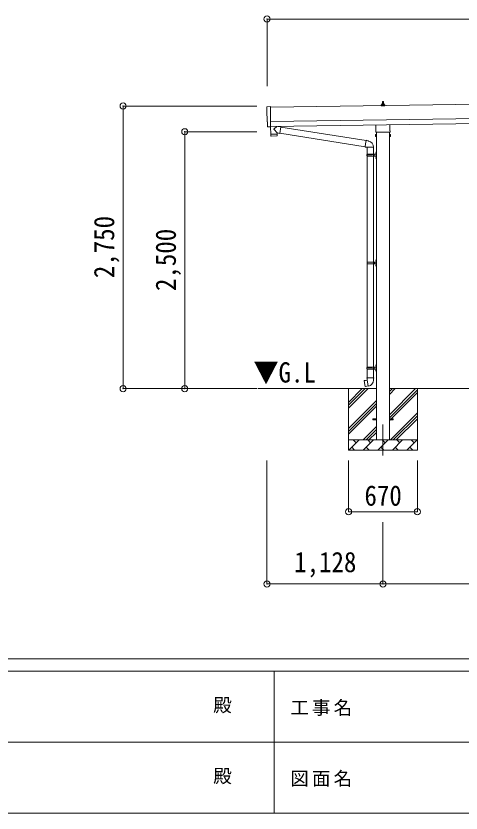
# Model space of a CAD drawing. Units: millimetres at full size, sheet at 1:60. Extents: x -16864 to 16864, y -11640 to 11640.
# Drawn here: x -3409 to 922, y -11640 to -3881 of the extents above; entities that cross this region are included whole.
import ezdxf
from ezdxf.enums import TextEntityAlignment as Align

# ---------------------------------------------------------------- set-up
doc = ezdxf.new("R2010")
doc.units = ezdxf.units.MM
doc.header["$LTSCALE"] = 60
doc.header["$PDMODE"] = 32
doc.header["$PDSIZE"] = 60
doc.linetypes.add('CHAIN1', pattern=[8, 5, -1, 1, -1])
for name, color, linetype, lineweight in [('0-1_Defpoints', 7, 'CHAIN1', 9), ('0-2_TEXT1', 4, 'Continuous', 9), ('0-3_SHAPE', 7, 'Continuous', 9), ('0-7_PARTS2', 7, 'Continuous', 9), ('0-8_TABLE1', 6, 'Continuous', 9), ('0-9_DIM1', 7, 'Continuous', 9), ('F-0', 7, 'Continuous', 9)]:
    doc.layers.add(name, color=color, linetype=linetype, lineweight=lineweight)
doc.styles.add('ＭＳ ゴシック', font='')
doc.styles.get('ＭＳ ゴシック').set_extended_font_data('MS Gothic')

msp = doc.modelspace()

# ---------------------------------------------------------------- linework, layer by layer
at = {"layer": '0-1_Defpoints'}
msp.add_line((162.19, -7858.64), (162.19, -8207.64), dxfattribs=at)
at = {"layer": '0-2_TEXT1'}
for p, q in [((4802.25, -4685.95), (-933.21, -4767.88)), ((156.49, -4739.38), (157.22, -4715.86)), ((158.22, -4714.88), (166.77, -4714.88)), ((167.77, -4715.86), (168.49, -4739.38)), ((144.24, -4754.88), (144.24, -4747.17)), ((180.74, -4754.88), (144.24, -4754.88)), ((144.62, -4746.38), (180.36, -4746.38)), ((145.01, -4746.2), (151.73, -4744.57)), ((152.11, -4744.38), (172.87, -4744.38)), ((152.49, -4743.6), (152.49, -4739.38)), ((153.49, -4739.38), (171.49, -4739.38)), ((172.49, -4743.6), (172.49, -4739.38)), ((179.98, -4746.2), (173.26, -4744.57)), ((180.74, -4754.88), (180.74, -4747.17)), ((-931.21, -4907.87), (4804.25, -4825.93)), ((-930.5, -4957.86), (4804.97, -4875.93)), ((-950.08, -4961.91), (-957, -4961.65)), ((93.89, -4998.87), (93.89, -4943.23)), ((230.49, -4941.28), (230.49, -4998.87)), ((88.19, -5037.14), (88.94, -5035.83)), ((88.19, -5037.14), (88.19, -5054.14)), ((95.19, -5040.73), (88.94, -5040.73)), ((92.19, -5007.64), (92.19, -5002.14)), ((230.12, -5011.14), (94.25, -5011.14)), ((99.69, -5011.14), (99.69, -8008.64)), ((224.69, -8008.64), (224.69, -5011.14)), ((229.19, -5040.73), (235.43, -5040.73)), ((232.19, -5002.14), (232.19, -5007.64)), ((236.19, -5037.14), (235.43, -5035.83)), ((236.19, -5037.14), (236.19, -5054.14)), ((88.19, -5054.14), (88.94, -5055.46)), ((95.19, -5050.55), (88.94, -5050.55)), ((95.19, -5055.46), (88.94, -5055.46)), ((97.69, -5054.84), (95.19, -5054.84)), ((226.69, -5054.84), (229.19, -5054.84)), ((229.19, -5050.55), (235.43, -5050.55)), ((229.19, -5055.46), (235.43, -5055.46)), ((236.19, -5054.14), (235.43, -5055.46)), ((62.19, -7804.14), (99.69, -7804.14)), ((62.19, -7813.14), (62.19, -7804.14)), ((62.19, -7804.14), (99.69, -7804.14)), ((62.19, -7813.14), (62.19, -7804.14)), ((62.19, -7813.14), (99.69, -7813.14)), ((62.19, -7813.14), (99.69, -7813.14)), ((224.69, -7804.14), (262.19, -7804.14)), ((224.69, -7804.14), (262.19, -7804.14)), ((224.69, -7813.14), (262.19, -7813.14)), ((224.69, -7813.14), (262.19, -7813.14)), ((262.19, -7813.14), (262.19, -7804.14)), ((262.19, -7813.14), (262.19, -7804.14))]:
    msp.add_line(p, q, dxfattribs=at)
for points in [[(-964.83, -4764.9), (-933.29, -4762.79), (-930.46, -4960.63)], [(-959.88, -4958.7), (-960.55, -4911.67), (-961.15, -4911.68)], [(-949.34, -4961.63), (-948.68, -4960.99), (-930.44, -4961.63)], [(95.19, -5055.46), (95.19, -5035.83), (88.94, -5035.83)], [(95.19, -5054.84), (95.19, -5036.44), (97.69, -5036.44)], [(229.19, -5054.84), (229.19, -5036.44), (226.69, -5036.44)], [(229.19, -5055.46), (229.19, -5035.83), (235.43, -5035.83)]]:
    msp.add_lwpolyline(points, dxfattribs=at)
for points in [[(97.69, -5056.14), (97.69, -5035.14), (99.69, -5035.14), (99.69, -5056.14)], [(226.69, -5056.14), (226.69, -5035.14), (224.69, -5035.14), (224.69, -5056.14)]]:
    msp.add_lwpolyline(points, close=True, dxfattribs=at)
for centre, radius, start, end in [((158.22, -4715.88), 1, 90, 178.60509), ((166.77, -4715.88), 1, 1.39491, 90), ((145.24, -4747.17), 1, 103.62699, 180), ((151.49, -4743.6), 1, 283.62699, 0), ((156.58, -4740.02), 4.13, 90, 171.17633), ((153.49, -4740.38), 1, 90, 180), ((165.83, -4739.38), 4.83, 133.60282, 180), ((159.16, -4739.38), 4.83, 0, 46.39718), ((168.41, -4740.02), 4.13, 8.82367, 90), ((171.49, -4740.38), 1, 0, 90), ((173.49, -4743.6), 1, 180, 256.37301), ((179.74, -4747.17), 1, 0, 76.37301), ((92.53, -5038.28), 4.34, 145.61575, 214.38425), ((104.43, -5045.64), 16.24, 162.41205, 197.58795), ((96.19, -5002.14), 4, 125.09963, 180), ((96.19, -5007.64), 4, 180, 194.47751), ((96.19, -5007.64), 4, 194.47751, 241.04498), ((228.19, -5007.64), 4, 298.95502, 345.52249), ((228.19, -5002.14), 4, 0, 54.90037), ((228.19, -5007.64), 4, 345.52249, 0), ((219.94, -5045.64), 16.24, 342.41205, 17.58795), ((231.84, -5038.28), 4.34, 325.61575, 34.38425), ((92.53, -5053), 4.34, 145.61575, 214.38425), ((231.84, -5053), 4.34, 325.61575, 34.38425)]:
    msp.add_arc(centre, radius, start, end, dxfattribs=at)
for centre, major_axis, ratio, start_param, end_param in [((-964.63, -4767.89), (-3, -0.04), 0.99863, 4.7647489, 6.2979817), ((-5729, -4906.39), (4762.89, 68.04), 0.99863, 6.2686928, 6.2979817), ((-961.22, -4907.28), (-4.41, -0.06), 0.99863, 6.2686928, 7.8539816), ((-956.88, -4958.65), (-2.15, -2.1), 0.9974, 5.5252311, 7.0411395), ((-950.03, -4960.91), (-0.717, -0.7), 0.9974, 0.7579542, 1.5707963)]:
    msp.add_ellipse(centre, major_axis=major_axis, ratio=ratio, start_param=start_param, end_param=end_param, dxfattribs=at)
at = {"layer": '0-3_SHAPE'}
for p, q in [((99.69, -7508.64), (-1054.26, -7508.64)), ((-172.81, -7508.64), (-172.81, -8108.64)), ((-172.81, -7642.12), (-39.33, -7508.64)), ((-172.81, -7698.69), (17.24, -7508.64)), ((-172.81, -7670.41), (-11.05, -7508.64)), ((3299.69, -7508.64), (224.69, -7508.64)), ((224.69, -7565.75), (281.79, -7508.64)), ((224.69, -7537.47), (253.51, -7508.64)), ((224.69, -7763.74), (479.78, -7508.64)), ((224.69, -7792.02), (497.19, -7519.52)), ((497.19, -7508.64), (497.19, -8108.64)), ((224.69, -7820.31), (497.19, -7547.81)), ((-172.81, -7896.68), (99.69, -7624.18)), ((-172.81, -7924.97), (99.69, -7652.47)), ((-172.81, -7953.25), (99.69, -7680.75)), ((234.34, -8008.64), (497.19, -7745.8)), ((262.63, -8008.64), (497.19, -7774.08)), ((290.91, -8008.64), (497.19, -7802.37)), ((-30.22, -8008.64), (99.69, -7878.74)), ((-1.93, -8008.64), (99.69, -7907.02)), ((26.35, -8008.64), (99.69, -7935.31)), ((-172.81, -8008.64), (497.19, -8008.64)), ((-170.66, -8108.64), (-70.66, -8008.64)), ((-99.21, -8037.2), (-127.76, -8008.64)), ((-29.24, -8108.64), (70.76, -8008.64)), ((42.21, -8037.2), (13.66, -8008.64)), ((112.19, -8108.64), (212.19, -8008.64)), ((183.63, -8037.2), (155.08, -8008.64)), ((253.61, -8108.64), (353.61, -8008.64)), ((325.05, -8037.2), (296.5, -8008.64)), ((395.03, -8108.64), (495.03, -8008.64)), ((466.47, -8037.2), (437.92, -8008.64)), ((497.19, -8108.64), (-172.81, -8108.64)), ((-142.1, -8080.09), (-113.55, -8108.64)), ((-0.68, -8080.09), (27.87, -8108.64)), ((140.74, -8080.09), (169.29, -8108.64)), ((282.16, -8080.09), (310.71, -8108.64)), ((423.58, -8080.09), (452.13, -8108.64))]:
    msp.add_line(p, q, dxfattribs=at)
at = {"layer": '0-8_TABLE1'}
for p, q in [((-965.81, -3911), (-965.81, -4565.33)), ((10893.19, -3911), (-965.81, -3911)), ((-2365.81, -4758.35), (-1065.12, -4758.35)), ((-2365.81, -4758.35), (-2365.81, -7508.64)), ((-1765.81, -5008.64), (-1065.12, -5008.64)), ((-1765.81, -5008.64), (-1765.81, -7508.64)), ((-2365.81, -7508.64), (-1065.12, -7508.64)), ((-966.12, -9409.64), (-966.12, -8207.64)), ((-172.81, -8707.64), (-172.81, -8207.64)), ((497.19, -8707.64), (497.19, -8207.64)), ((-172.81, -8707.64), (497.19, -8707.64)), ((162.19, -9409.64), (162.19, -8809.64)), ((162.19, -9409.64), (-966.12, -9409.64)), ((3362.19, -9409.64), (162.19, -9409.64))]:
    msp.add_line(p, q, dxfattribs=at)
for p in [(-965.81, -3911), (-2365.81, -4758.35), (-1765.81, -5008.64), (-2365.81, -7508.64), (-1765.81, -7508.64), (-172.81, -8707.64), (497.19, -8707.64), (-966.12, -9409.64), (162.19, -9409.64)]:
    msp.add_point(p, dxfattribs=at)
at = {"layer": '0-9_DIM1'}
for p, q in [((-930.46, -4960.63), (-930.44, -4961.63)), ((-869.05, -4956.98), (-896.7, -4979.5)), ((-831.43, -4960.99), (-857.27, -4956.82)), ((-831.43, -4960.99), (-841.6, -5023.88)), ((-831.73, -4962.83), (-1.38, -5095.03)), ((-929.81, -5033.86), (-929.4, -5046.91)), ((-925.33, -5032.8), (-925.3, -5033.8)), ((-866.01, -5019.93), (-896.88, -4986.83)), ((-870.33, -5032.01), (-870.34, -5033.01)), ((-866.01, -5019.93), (-841.6, -5023.88)), ((-866.01, -5019.93), (-865.83, -5031.95)), ((-841.3, -5022.06), (-11.8, -5154.13)), ((-868.82, -5048.99), (-926.35, -5049.81)), ((-1.06, -5093.21), (-6.59, -5124.58)), ((-1.06, -5093.21), (0.09, -5091.23)), ((0.09, -5091.23), (3.65, -5091.86)), ((3.65, -5091.86), (4.06, -5094.21)), ((18.58, -5097.03), (20.26, -5098.66)), ((20.26, -5098.66), (22.38, -5099.11)), ((-12.12, -5155.94), (-6.59, -5124.58)), ((-12.12, -5155.94), (-11.72, -5158.2)), ((-12.12, -5155.94), (-6.97, -5156.76)), ((-11.72, -5158.2), (-8.16, -5158.83)), ((-8.16, -5158.83), (-6.97, -5156.76)), ((-6.97, -5156.76), (7.64, -5159.07)), ((7.64, -5159.07), (9.84, -5158.09)), ((70.14, -5158.49), (8.96, -5158.49)), ((9.69, -5158.49), (9.69, -5227.78)), ((69.69, -5158.49), (69.69, -5227.78)), ((6.69, -5229.78), (57.02, -5229.78)), ((6.69, -5243.78), (57.02, -5243.78)), ((7.69, -5227.78), (93.69, -5227.78)), ((7.69, -5227.78), (7.69, -5229.78)), ((7.69, -5245.78), (7.69, -5243.78)), ((7.69, -5245.78), (93.69, -5245.78)), ((9.69, -5227.56), (9.69, -6277.14)), ((66.69, -5227.78), (66.69, -5232.28)), ((66.69, -5232.28), (68.69, -5232.28)), ((66.69, -5245.78), (66.69, -5241.28)), ((66.69, -5241.28), (68.69, -5241.28)), ((68.69, -5232.28), (68.69, -5236.78)), ((68.69, -5241.28), (68.69, -5236.78)), ((69.69, -5227.56), (69.69, -6277.14)), ((74.69, -5227.78), (74.69, -5236.78)), ((74.69, -5232.28), (77.69, -5232.28)), ((74.69, -5245.78), (74.69, -5236.78)), ((74.69, -5241.28), (77.69, -5241.28)), ((77.69, -5232.28), (77.69, -5236.78)), ((77.69, -5241.28), (77.69, -5236.78)), ((93.38, -5210.63), (95.43, -5211.63)), ((93.38, -5258.63), (95.43, -5259.63)), ((94.65, -5208.63), (95.29, -5208.63)), ((94.65, -5208.63), (94.65, -5216.93)), ((94.65, -5216.93), (95.29, -5216.93)), ((94.65, -5256.63), (95.29, -5256.63)), ((94.65, -5256.63), (94.65, -5264.93)), ((94.65, -5264.93), (95.29, -5264.93)), ((95.29, -5208.63), (95.29, -5216.93)), ((95.29, -5208.63), (95.69, -5209.03)), ((95.29, -5216.93), (95.69, -5216.53)), ((95.29, -5256.63), (95.29, -5264.93)), ((95.29, -5256.63), (95.69, -5257.03)), ((95.29, -5264.93), (95.69, -5264.53)), ((95.43, -5211.63), (96.04, -5212.78)), ((95.43, -5259.63), (96.04, -5260.78)), ((95.69, -5204.78), (98.69, -5203.28)), ((95.69, -5204.78), (95.69, -5236.78)), ((95.69, -5209.03), (95.69, -5216.53)), ((95.69, -5268.78), (95.69, -5236.78)), ((95.69, -5257.03), (95.69, -5264.53)), ((95.69, -5268.78), (98.69, -5270.28)), ((98.69, -5203.28), (98.69, -5236.78)), ((98.69, -5203.28), (99.69, -5203.28)), ((98.69, -5270.28), (98.69, -5236.78)), ((98.69, -5270.28), (99.69, -5270.28)), ((99.69, -5203.28), (99.69, -5236.78)), ((99.69, -5270.28), (99.69, -5236.78)), ((9.19, -6279.14), (59.52, -6279.14)), ((10.19, -6277.14), (10.19, -6279.14)), ((10.19, -6277.14), (93.69, -6277.14)), ((69.19, -6277.14), (69.19, -6281.64)), ((69.19, -6281.64), (71.19, -6281.64)), ((71.19, -6281.64), (71.19, -6286.14)), ((77.19, -6277.14), (77.19, -6286.14)), ((77.19, -6281.64), (80.19, -6281.64)), ((80.19, -6281.64), (80.19, -6286.14)), ((93.38, -6259.99), (95.43, -6260.99)), ((94.65, -6257.99), (95.29, -6257.99)), ((94.65, -6257.99), (94.65, -6266.29)), ((94.65, -6266.29), (95.29, -6266.29)), ((95.29, -6257.99), (95.29, -6266.29)), ((95.29, -6257.99), (95.69, -6258.39)), ((95.29, -6266.29), (95.69, -6265.89)), ((95.43, -6260.99), (96.04, -6262.14)), ((95.69, -6254.14), (98.69, -6252.64)), ((95.69, -6254.14), (95.69, -6286.14)), ((95.69, -6258.39), (95.69, -6265.89)), ((98.69, -6252.64), (98.69, -6286.14)), ((98.69, -6252.64), (99.69, -6252.64)), ((99.69, -6252.64), (99.69, -6286.14)), ((9.19, -6293.14), (59.52, -6293.14)), ((9.69, -6295.13), (9.69, -7299.64)), ((10.19, -6295.14), (10.19, -6293.14)), ((10.19, -6295.14), (93.69, -6295.14)), ((69.19, -6295.14), (69.19, -6290.64)), ((69.19, -6290.64), (71.19, -6290.64)), ((69.69, -6295.13), (69.69, -7299.64)), ((71.19, -6290.64), (71.19, -6286.14)), ((77.19, -6295.14), (77.19, -6286.14)), ((77.19, -6290.64), (80.19, -6290.64)), ((80.19, -6290.64), (80.19, -6286.14)), ((93.38, -6307.99), (95.43, -6308.99)), ((94.65, -6305.99), (95.29, -6305.99)), ((94.65, -6305.99), (94.65, -6314.29)), ((94.65, -6314.29), (95.29, -6314.29)), ((95.29, -6305.99), (95.29, -6314.29)), ((95.29, -6305.99), (95.69, -6306.39)), ((95.29, -6314.29), (95.69, -6313.89)), ((95.43, -6308.99), (96.04, -6310.14)), ((95.69, -6318.14), (95.69, -6286.14)), ((95.69, -6306.39), (95.69, -6313.89)), ((95.69, -6318.14), (98.69, -6319.64)), ((98.69, -6319.64), (98.69, -6286.14)), ((98.69, -6319.64), (99.69, -6319.64)), ((99.69, -6319.64), (99.69, -6286.14)), ((93.38, -7282.49), (95.43, -7283.49)), ((94.65, -7280.49), (95.29, -7280.49)), ((94.65, -7280.49), (94.65, -7288.79)), ((94.65, -7288.79), (95.29, -7288.79)), ((95.29, -7280.49), (95.29, -7288.79)), ((95.29, -7280.49), (95.69, -7280.89)), ((95.29, -7288.79), (95.69, -7288.39)), ((95.43, -7283.49), (96.04, -7284.64)), ((95.69, -7276.64), (98.69, -7275.14)), ((95.69, -7276.64), (95.69, -7308.64)), ((95.69, -7280.89), (95.69, -7288.39)), ((98.69, -7275.14), (98.69, -7308.64)), ((98.69, -7275.14), (99.69, -7275.14)), ((99.69, -7275.14), (99.69, -7308.64)), ((6.69, -7301.64), (57.02, -7301.64)), ((6.69, -7315.64), (57.02, -7315.64)), ((7.69, -7299.64), (93.69, -7299.64)), ((7.69, -7299.64), (7.69, -7301.64)), ((7.69, -7317.64), (7.69, -7315.64)), ((7.69, -7317.64), (93.69, -7317.64)), ((9.69, -7317.64), (9.69, -7402.57)), ((66.69, -7299.64), (66.69, -7304.14)), ((66.69, -7304.14), (68.69, -7304.14)), ((66.69, -7317.64), (66.69, -7313.14)), ((66.69, -7313.14), (68.69, -7313.14)), ((68.69, -7304.14), (68.69, -7308.64)), ((68.69, -7313.14), (68.69, -7308.64)), ((69.69, -7317.64), (69.69, -7402.57)), ((74.69, -7299.64), (74.69, -7308.64)), ((74.69, -7304.14), (77.69, -7304.14)), ((74.69, -7317.64), (74.69, -7308.64)), ((74.69, -7313.14), (77.69, -7313.14)), ((77.69, -7304.14), (77.69, -7308.64)), ((77.69, -7313.14), (77.69, -7308.64)), ((93.38, -7330.49), (95.43, -7331.49)), ((94.65, -7328.49), (95.29, -7328.49)), ((94.65, -7328.49), (94.65, -7336.79)), ((94.65, -7336.79), (95.29, -7336.79)), ((95.29, -7328.49), (95.29, -7336.79)), ((95.29, -7328.49), (95.69, -7328.89)), ((95.29, -7336.79), (95.69, -7336.39)), ((95.43, -7331.49), (96.04, -7332.64)), ((95.69, -7340.64), (95.69, -7308.64)), ((95.69, -7328.89), (95.69, -7336.39)), ((95.69, -7340.64), (98.69, -7342.14)), ((98.69, -7342.14), (98.69, -7308.64)), ((98.69, -7342.14), (99.69, -7342.14)), ((99.69, -7342.14), (99.69, -7308.64)), ((-18.77, -7431.02), (-19.58, -7432.19)), ((-19.58, -7432.19), (-9.96, -7486.75)), ((9.09, -7425.77), (-18.77, -7431.02)), ((-6.03, -7428.42), (-6.24, -7428.66)), ((7.84, -7402.57), (5.69, -7403.35)), ((5.69, -7403.35), (5.69, -7406.97)), ((5.69, -7406.97), (7.93, -7407.78)), ((7.84, -7402.57), (39.69, -7402.57)), ((7.84, -7402.57), (7.93, -7407.78)), ((7.93, -7407.78), (8.18, -7422.57)), ((8.18, -7422.57), (9.54, -7424.57)), ((19.45, -7483.07), (9.31, -7425.59)), ((9.34, -7424.77), (9.34, -7425.48)), ((9.54, -7424.57), (9.5, -7424.57)), ((71.54, -7402.57), (39.69, -7402.57)), ((69.87, -7424.51), (69.8, -7426.67)), ((71.19, -7422.57), (69.87, -7424.51)), ((73.69, -7406.97), (71.44, -7407.78)), ((71.54, -7402.57), (73.69, -7403.35)), ((73.69, -7403.35), (73.69, -7406.97)), ((4.06, -7485.66), (3.78, -7485.5)), ((19.75, -7483.83), (19.51, -7483.17))]:
    msp.add_line(p, q, dxfattribs=at)
for points in [[(-930.85, -4961.62), (-929.83, -5032.86), (-865.83, -5031.95)], [(-865.86, -5046), (-865.82, -5032.95), (-929.81, -5033.86)], [(-1.06, -5093.21), (4.06, -5094.21), (18.58, -5097.03)], [(93.38, -5214.93), (95.43, -5213.93), (96.04, -5212.78)], [(93.38, -5262.93), (95.43, -5261.93), (96.04, -5260.78)], [(93.38, -6264.29), (95.43, -6263.29), (96.04, -6262.14)], [(93.38, -6312.29), (95.43, -6311.29), (96.04, -6310.14)], [(93.38, -7286.79), (95.43, -7285.79), (96.04, -7284.64)], [(93.38, -7334.79), (95.43, -7333.79), (96.04, -7332.64)], [(-3.79, -7428.2), (-4.07, -7428.05), (-6.03, -7428.42)], [(71.54, -7402.57), (71.44, -7407.78), (71.19, -7422.57)], [(19.18, -7482.97), (-8.8, -7487.57), (-9.96, -7486.75)], [(6.25, -7485.1), (6.03, -7485.34), (4.06, -7485.66)]]:
    msp.add_lwpolyline(points, dxfattribs=at)
for centre, radius, start, end in [((-893.39, -4983.24), 5, 131.47396, 225.79244), ((-926.4, -5046.81), 3, 181.81845, 270.86677), ((-868.86, -5045.99), 3, 270.81845, 359.81845), ((9.84, -5158.09), 60.3, 359.62495, 78), ((55.44, -5236.78), 49.25, 171.82876, 180.00002), ((55.44, -5236.78), 49.25, 180.00002, 188.17127), ((57.02, -5227.78), 2, 270, 359.99998), ((57.02, -5245.78), 2, 0.00005, 90.00004), ((98.98, -5212.78), 6, 136.21765, 223.78235), ((98.98, -5260.78), 6, 136.21765, 223.78235), ((93.69, -5225.78), 2, 270, 359.99998), ((93.69, -5247.78), 2, 0.00005, 90.00004), ((57.94, -6286.14), 49.25, 171.82876, 180.00002), ((59.52, -6277.14), 2, 270, 359.99998), ((98.98, -6262.14), 6, 136.21765, 223.78235), ((93.69, -6275.14), 2, 270, 359.99998), ((57.94, -6286.14), 49.25, 180.00002, 188.17127), ((59.52, -6295.14), 2, 0.00005, 90.00004), ((98.98, -6310.14), 6, 136.21765, 223.78235), ((93.69, -6297.14), 2, 0.00005, 90.00004), ((98.98, -7284.64), 6, 136.21765, 223.78235), ((55.44, -7308.64), 49.25, 171.82876, 180.00002), ((55.44, -7308.64), 49.25, 180.00002, 188.17127), ((57.02, -7299.64), 2, 270, 359.99998), ((57.02, -7317.64), 2, 0.00005, 90.00004), ((98.98, -7332.64), 6, 136.21765, 223.78235), ((93.69, -7297.64), 2, 270, 359.99998), ((93.69, -7319.64), 2, 0.00005, 90.00004), ((9.04, -7425.48), 0.3, 280.66842, 0), ((9.54, -7424.77), 0.2, 100, 180), ((9.54, -7424.57), 60.3, 279.96938, 358), ((19.23, -7483.27), 0.3, 20, 99.33158), ((19.94, -7483.76), 0.2, 200, 279.96938)]:
    msp.add_arc(centre, radius, start, end, dxfattribs=at)
at = {"layer": 'F-0', "color": 5, "lineweight": 5}
for p, q in [((-16864.12, -10140), (16015.88, -10140)), ((-16864.12, -10260), (10682.37, -10260)), ((-897.63, -10260), (-897.63, -11640)), ((-6897.63, -10950), (5402.37, -10950)), ((-16864.12, -11640), (16015.88, -11640))]:
    msp.add_line(p, q, dxfattribs=at)

# ---------------------------------------------------------------- texts
at = {"layer": '0-7_PARTS2', "style": 'ＭＳ ゴシック', "width": 0.9}
msp.add_text('▼G.L', height=197.9, dxfattribs=at).set_placement((-1096.98, -7508.92), align=Align.BOTTOM_LEFT)
at = {"layer": '0-8_TABLE1', "color": 7, "style": 'ＭＳ ゴシック', "width": 0.9}
for s, p in [('2,750', (-2393.31, -6433.5)), ('2,500', (-1793.31, -6558.64))]:
    msp.add_text(s, height=197.9, rotation=90, dxfattribs=at).set_placement(p, align=Align.BOTTOM_LEFT)
for s, p in [('670', (-17.81, -8707.64)), ('1,128', (-701.97, -9354.64))]:
    msp.add_text(s, height=197.9, dxfattribs=at).set_placement(p, align=Align.BOTTOM_LEFT)
at = {"layer": 'F-0', "style": 'ＭＳ ゴシック'}
for p in [(-1489.06, -10695), (-1489.06, -11385)]:
    msp.add_text('殿', height=132, dxfattribs=at).set_placement(p, align=Align.BOTTOM_LEFT)
at = {"layer": 'F-0', "char_height": 132, "attachment_point": 7, "style": 'ＭＳ ゴシック'}
for s, insert in [('\\T1.17;工事名', (-739.42, -10695)), ('\\T1.17;図面名', (-739.42, -11385))]:
    msp.add_mtext(s, dxfattribs=dict(at, insert=insert))

doc.saveas('drawing.dxf')
